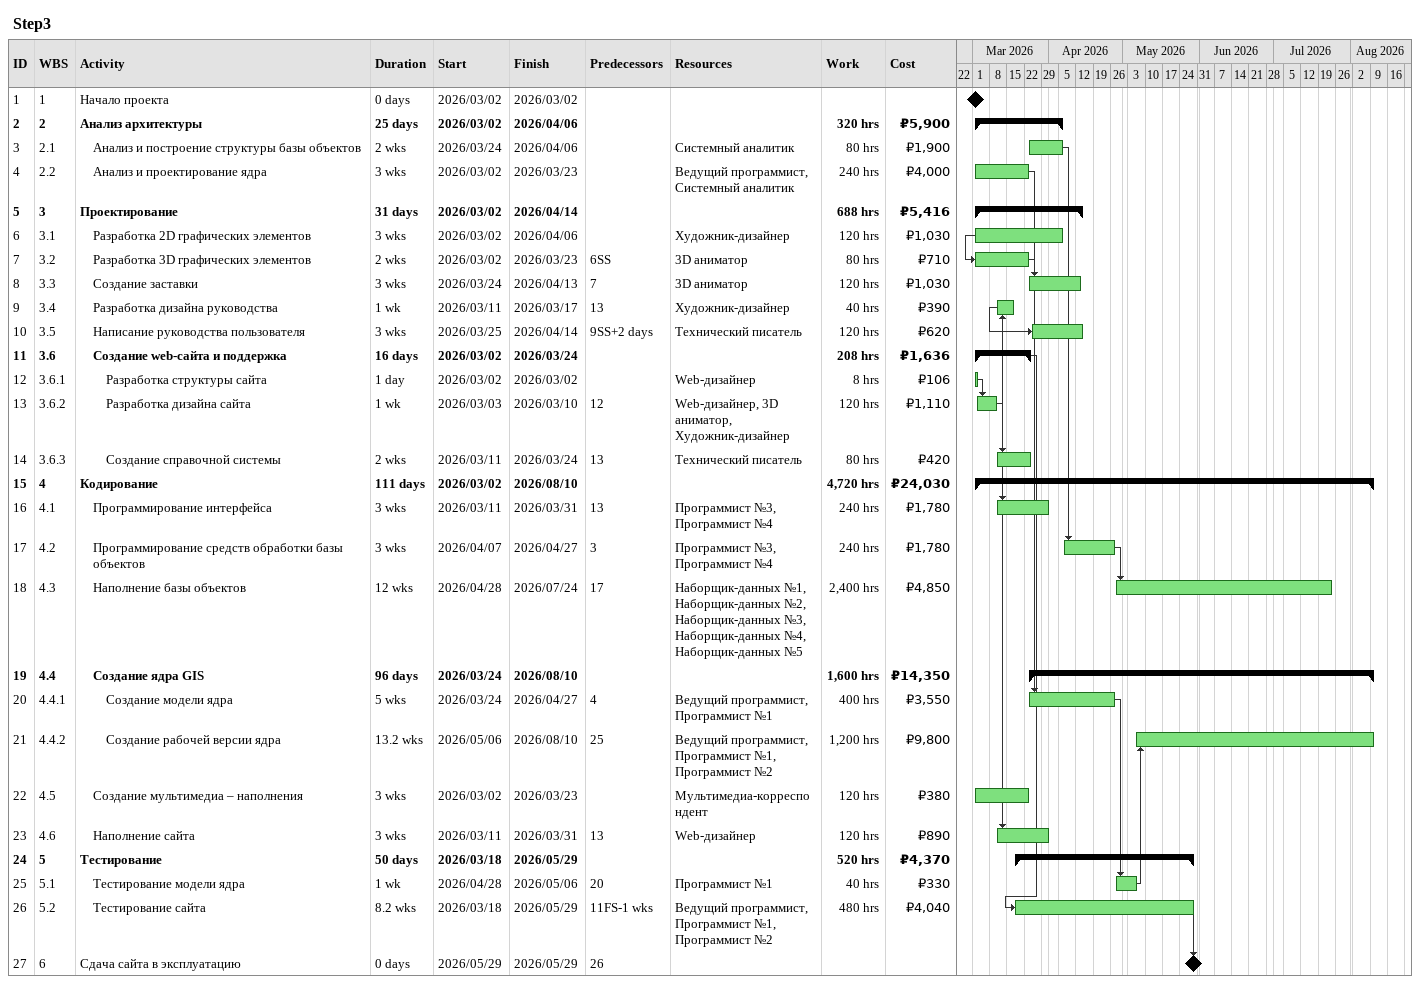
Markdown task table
Step3

| ID | WBS | Task | Duration | Start | Finish | Predecessors | Resources | Work (h) | Cost (₽) |
|---|---|---|---|---|---|---|---|---|---|
| 1 | 1 | Начало проекта | 0d | 2026-03-02 | 2026-03-02 |  |  |  |  |
| 2 | 2 | **Анализ архитектуры** | 25d | 2026-03-02 | 2026-04-06 |  |  | 320 | 5900 |
| 3 | 2.1 | Анализ и построение структуры базы объектов | 2w | 2026-03-24 | 2026-04-06 |  | Системный аналитик | 80 | 1900 |
| 4 | 2.2 | Анализ и проектирование ядра | 3w | 2026-03-02 | 2026-03-23 |  | Ведущий программист, Системный аналитик | 240 | 4000 |
| 5 | 3 | **Проектирование** | 31d | 2026-03-02 | 2026-04-14 |  |  | 688 | 5416 |
| 6 | 3.1 | Разработка 2D графических элементов | 3w | 2026-03-02 | 2026-04-06 |  | Художник-дизайнер | 120 | 1030 |
| 7 | 3.2 | Разработка 3D графических элементов | 2w | 2026-03-02 | 2026-03-23 | 6SS | 3D аниматор | 80 | 710 |
| 8 | 3.3 | Создание заставки | 3w | 2026-03-24 | 2026-04-13 | 7 | 3D аниматор | 120 | 1030 |
| 9 | 3.4 | Разработка дизайна руководства | 1w | 2026-03-11 | 2026-03-17 | 13 | Художник-дизайнер | 40 | 390 |
| 10 | 3.5 | Написание руководства пользователя | 3w | 2026-03-25 | 2026-04-14 | 9SS+2d | Технический писатель | 120 | 620 |
| 11 | 3.6 | **Создание web-сайта и поддержка** | 16d | 2026-03-02 | 2026-03-24 |  |  | 208 | 1636 |
| 12 | 3.6.1 | Разработка структуры сайта | 1d | 2026-03-02 | 2026-03-02 |  | Web-дизайнер | 8 | 106 |
| 13 | 3.6.2 | Разработка дизайна сайта | 1w | 2026-03-03 | 2026-03-10 | 12 | Web-дизайнер, 3D аниматор, Художник-дизайнер | 120 | 1110 |
| 14 | 3.6.3 | Создание справочной системы | 2w | 2026-03-11 | 2026-03-24 | 13 | Технический писатель | 80 | 420 |
| 15 | 4 | **Кодирование** | 111d | 2026-03-02 | 2026-08-10 |  |  | 4720 | 24030 |
| 16 | 4.1 | Программирование интерфейса | 3w | 2026-03-11 | 2026-03-31 | 13 | Программист №3, Программист №4 | 240 | 1780 |
| 17 | 4.2 | Программирование средств обработки базы объектов | 3w | 2026-04-07 | 2026-04-27 | 3 | Программист №3, Программист №4 | 240 | 1780 |
| 18 | 4.3 | Наполнение базы объектов | 12w | 2026-04-28 | 2026-07-24 | 17 | Наборщик-данных №1, Наборщик-данных №2, Наборщик-данных №3, Наборщик-данных №4, Наборщик-данных №5 | 2400 | 4850 |
| 19 | 4.4 | **Создание ядра GIS** | 96d | 2026-03-24 | 2026-08-10 |  |  | 1600 | 14350 |
| 20 | 4.4.1 | Создание модели ядра | 5w | 2026-03-24 | 2026-04-27 | 4 | Ведущий программист, Программист №1 | 400 | 3550 |
| 21 | 4.4.2 | Создание рабочей версии ядра | 13.2w | 2026-05-06 | 2026-08-10 | 25 | Ведущий программист, Программист №1, Программист №2 | 1200 | 9800 |
| 22 | 4.5 | Создание мультимедиа – наполнения | 3w | 2026-03-02 | 2026-03-23 |  | Мультимедиа-корреспондент | 120 | 380 |
| 23 | 4.6 | Наполнение сайта | 3w | 2026-03-11 | 2026-03-31 | 13 | Web-дизайнер | 120 | 890 |
| 24 | 5 | **Тестирование** | 50d | 2026-03-18 | 2026-05-29 |  |  | 520 | 4370 |
| 25 | 5.1 | Тестирование модели ядра | 1w | 2026-04-28 | 2026-05-06 | 20 | Программист №1 | 40 | 330 |
| 26 | 5.2 | Тестирование сайта | 8.2w | 2026-03-18 | 2026-05-29 | 11FS-1w | Ведущий программист, Программист №1, Программист №2 | 480 | 4040 |
| 27 | 6 | Сдача сайта в эксплуатацию | 0d | 2026-05-29 | 2026-05-29 | 26 |  |  |  |
